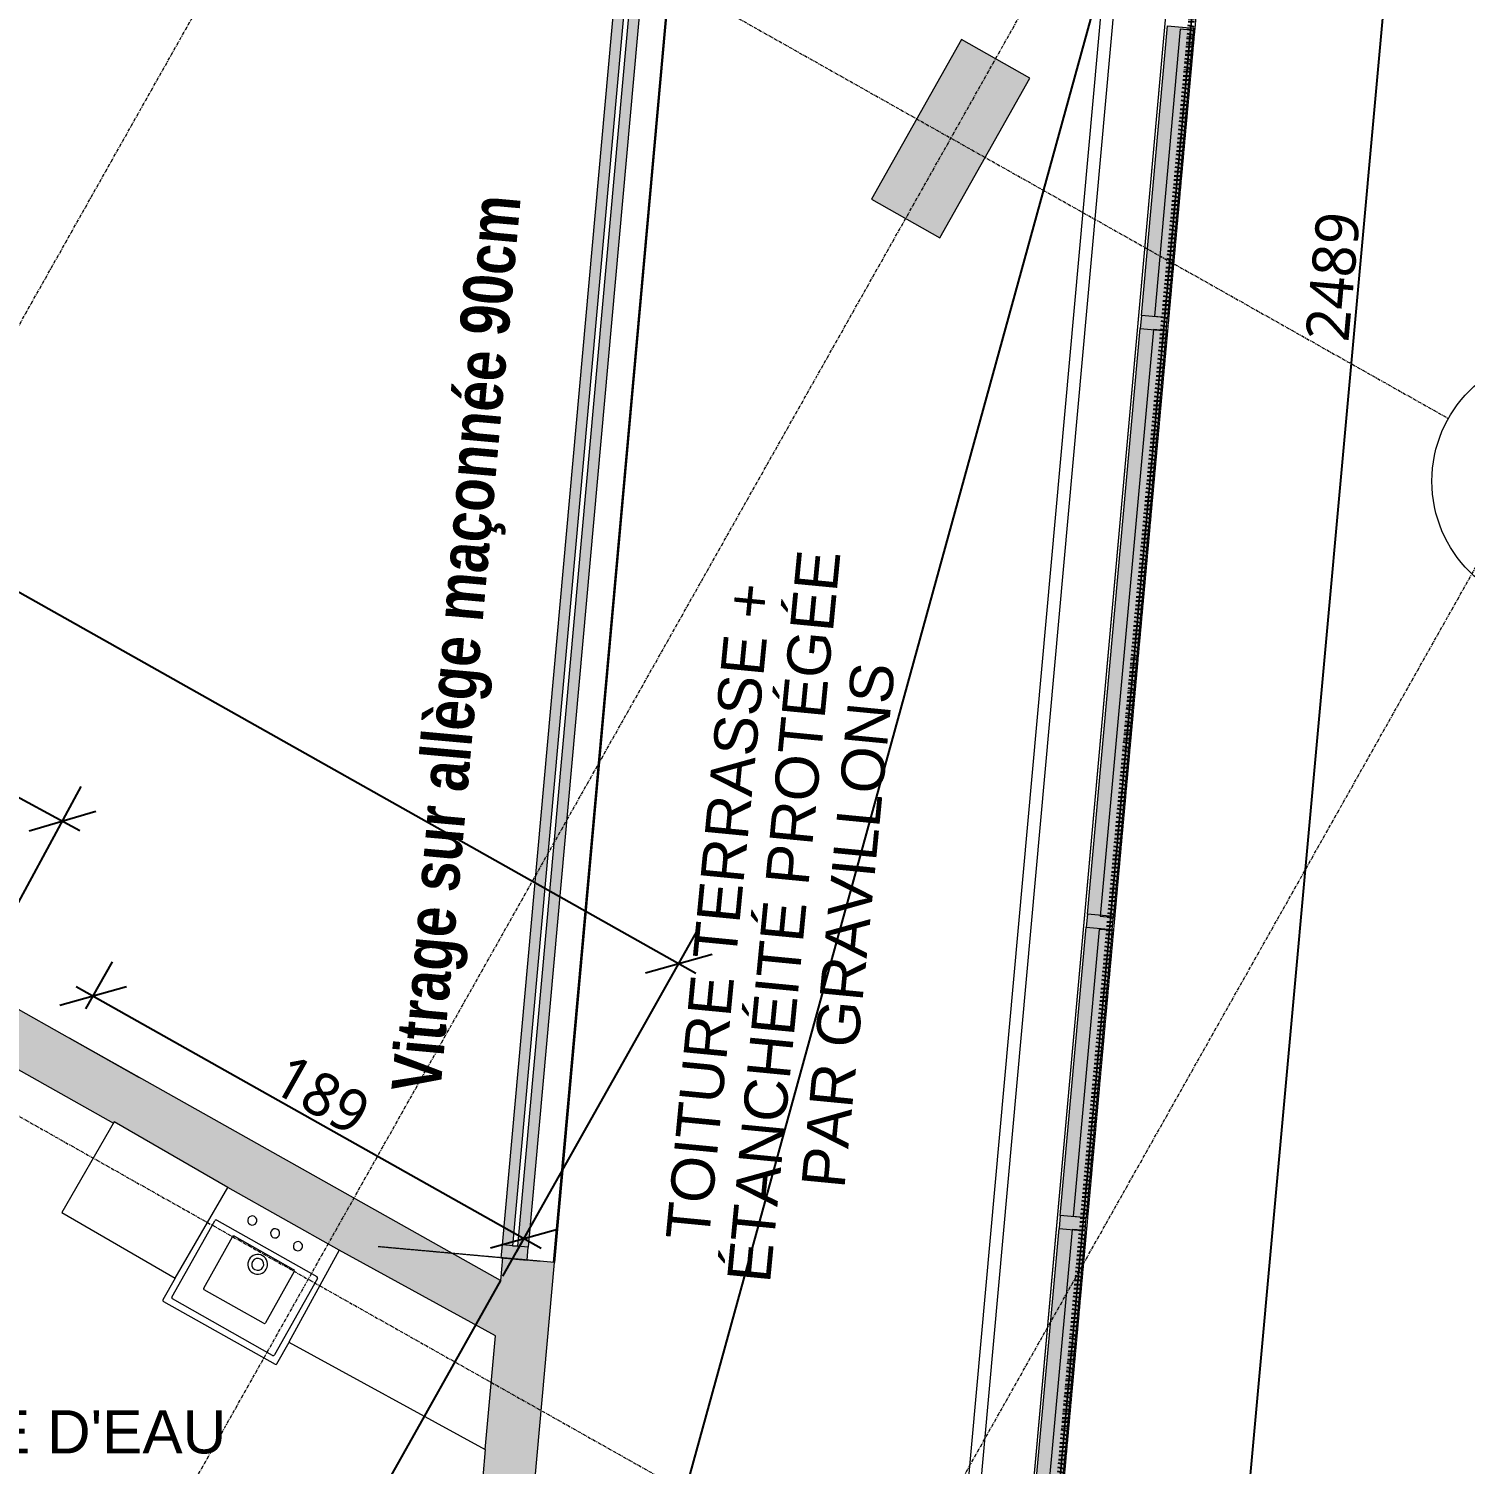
# Model space of a CAD drawing. Header units: millimetres. Extents: x 139864 to 546726, y 40253 to 3921401762.
# Drawn here: x 302324 to 307810, y 58917 to 64397 of the extents above; entities that cross this region are included whole.
import ezdxf

# ---------------------------------------------------------------- set-up
doc = ezdxf.new("R2010")
doc.units = ezdxf.units.MM
for name, pattern in [('Caché', [3, 2, -1]), ('Centre', [12.5, 2.5, -1.875, 6.25, -1.875]), ('Dash dot', [15.875, 6.35, -4.7625, 0, -4.7625]), ('Démoli', [2.812, 1.875, -0.937]), ('Ligne de quadrillage', [22.225, 12.7, -3.175, 3.175, -3.175]), ('Triple tiret', [21.25, 6.25, -1.875, 2.5, -1.875, 2.5, -1.875, 2.5, -1.875])]:
    doc.linetypes.add(name, pattern=pattern)
for name, color, linetype, lineweight in [('AS-20_AXES-ET-FILES', 12, 'Centre', 9), ('AS-22_MOYEN', 3, 'Continuous', 13), ('AS-23_FIN', 2, 'Continuous', 9), ('AS-24_TRES-FIN', 9, 'Continuous', 9), ('AS-25_PROJECTIONS', 12, 'Triple tiret', 9), ('AS-26_STRUCTURE-BETON', 6, 'Continuous', 13), ('AS-29_DEMOLITION', 5, 'Démoli', 13), ('AS-30_COTE-1', 1, 'Continuous', 5), ('AS-31_TXT-1', 32, 'Continuous', 5), ('AS-41_SANITAIRES', 9, 'Continuous', 9), ('AS-50_HACHURES-01', 9, 'Continuous', 13)]:
    doc.layers.add(name, color=color, linetype=linetype, lineweight=lineweight)
doc.styles.add('Arial', font='arial.ttf', dxfattribs={"height": 165})
doc.styles.add('Arial_B_1', font='arialbd.ttf', dxfattribs={"width": 0.8, "height": 187.5})
doc.styles.add('Trebuchet MS_2', font='trebuc.ttf', dxfattribs={"height": 165})
doc.dimstyles.new('Cotes_linéaires', dxfattribs={"dimscale": 304.8, "dimtxt": 170.1069, "dimasz": 0.615157, "dimexe": 0.492126, "dimexo": 0.0625, "dimgap": 0.049213, "dimtad": 1, "dimdec": 0, "dimlfac": 0.1, "dimzin": 0, "dimdsep": 46, "dimtxsty": 'Trebuchet MS_2', "dimblk1": 'OBLIQUE', "dimblk2": 'OBLIQUE', "dimsah": 1, "dimcen": 0.09, "dimdle": 0.246063, "dimazin": 0, "dimtfac": 1, "dimtdec": 4, "dimtix": 1, "dimtmove": 0, "dimatfit": 3, "dimfxl": 0, "dimtvp": 1, "dimtolj": 1, "dimtzin": 0, "dimarcsym": 0})
doc.dimstyles.get("Standard").update_dxf_attribs({"dimtxt": 0.18, "dimasz": 0.18, "dimexe": 0.18, "dimexo": 0.0625, "dimgap": 0.09, "dimtad": 0, "dimtih": 1, "dimtoh": 1, "dimdec": 4, "dimzin": 0, "dimdsep": 46, "dimtxsty": 'Standard', "dimcen": 0.09, "dimadec": 0, "dimazin": 0, "dimtfac": 1, "dimtdec": 4, "dimtofl": 0, "dimtmove": 0, "dimatfit": 3, "dimfxl": 0, "dimtolj": 1, "dimtzin": 0, "dimarcsym": 0})

# ---------------------------------------------------------------- blocks, each defined once
blk = doc.blocks.new('Meneau rectangulaire - 100 x 25mm-7810549-12_ Niveau 12 -  BAT BUREAUX')
at = {"layer": 'AS-23_FIN'}
blk.add_hatch(color=256, dxfattribs=at).paths.add_polyline_path([(561070.2, 56426.2), (561168.6, 57516.8), (561069, 57525.8), (560970.6, 56435.2)], flags=0)
for p, q in [((560970.6, 56435.2), (561069, 57525.8)), ((561069, 57525.8), (561168.6, 57516.8)), ((561168.6, 57516.8), (561070.2, 56426.2)), ((561070.2, 56426.2), (560970.6, 56435.2))]:
    blk.add_line(p, q, dxfattribs=at)
blk = doc.blocks.new('Meneau rectangulaire - 100 x 25mm-7811439-12_ Niveau 12 -  BAT BUREAUX')
at = {"layer": 'AS-23_FIN'}
blk.add_hatch(color=256, dxfattribs=at).paths.add_polyline_path([(561689.7, 63293.3), (561789.4, 64398.8), (561689.8, 64407.8), (561590.1, 63302.3), (561677.9, 63294.4)], flags=0)
for p, q in [((561590.1, 63302.3), (561689.8, 64407.8)), ((561689.8, 64407.8), (561789.4, 64398.8)), ((561789.4, 64398.8), (561689.7, 63293.3)), ((561689.7, 63293.3), (561590.1, 63302.3))]:
    blk.add_line(p, q, dxfattribs=at)
blk = doc.blocks.new('Modèles génériques 69 - Modèles génériques 66-3367882-12_ Niveau 12 -  BAT BUREAUX')
at = {"layer": 'AS-24_TRES-FIN'}
for p, q in [((561635.9, 63248.4), (561432.1, 61008.6)), ((561471.9, 61004.9), (561675.8, 63244.7)), ((561675.8, 63244.7), (561635.9, 63248.4)), ((561432.1, 61008.6), (561471.9, 61004.9)), ((561325.6, 59813.3), (561225.9, 58717.8)), ((561265.7, 58714.2), (561365.4, 59809.7)), ((561365.4, 59809.7), (561325.6, 59813.3))]:
    blk.add_line(p, q, dxfattribs=at)
blk = doc.blocks.new('Meneau rectangulaire - 100 x 25mm-7811452-12_ Niveau 12 -  BAT BUREAUX')
at = {"layer": 'AS-23_FIN'}
blk.add_hatch(color=256, dxfattribs=at).paths.add_polyline_path([(561173.1, 57566.6), (561272.3, 58667.1), (561172.7, 58676.1), (561073.5, 57575.6)], flags=0)
for p, q in [((561073.5, 57575.6), (561172.7, 58676.1)), ((561172.7, 58676.1), (561272.3, 58667.1)), ((561272.3, 58667.1), (561173.1, 57566.6)), ((561173.1, 57566.6), (561073.5, 57575.6))]:
    blk.add_line(p, q, dxfattribs=at)
blk = doc.blocks.new('Meneau rectangulaire - 100 x 25mm-7686781-12_ Niveau 12 -  BAT BUREAUX')
at = {"layer": 'AS-23_FIN'}
blk.add_hatch(color=256, dxfattribs=at).paths.add_polyline_path([(561483.5, 61007.6), (561685.2, 63243.5), (561585.6, 63252.5), (561383.9, 61016.6)], flags=0)
for p, q in [((561383.9, 61016.6), (561585.6, 63252.5)), ((561585.6, 63252.5), (561685.2, 63243.5)), ((561685.2, 63243.5), (561483.5, 61007.6)), ((561483.5, 61007.6), (561383.9, 61016.6))]:
    blk.add_line(p, q, dxfattribs=at)
blk = doc.blocks.new('Modèles génériques 70 - Modèles génériques 68-3390837-12_ Niveau 12 -  BAT BUREAUX')
at = {"layer": 'AS-24_TRES-FIN'}
for points in [[(561679.5, 63295.6), (561778.3, 64391.1), (561738.5, 64394.7), (561639.6, 63299.2), (561677.9, 63295.7)], [(561369.5, 59859.5), (561468.3, 60955.1), (561428.5, 60958.7), (561329.6, 59863.1)]]:
    blk.add_hatch(color=256, dxfattribs=at).paths.add_polyline_path(points, flags=0)
for p, q in [((561738.5, 64394.7), (561639.6, 63299.2)), ((561679.5, 63295.6), (561778.3, 64391.1)), ((561778.3, 64391.1), (561738.5, 64394.7)), ((561639.6, 63299.2), (561679.5, 63295.6)), ((561428.5, 60958.7), (561329.6, 59863.1)), ((561369.5, 59859.5), (561468.3, 60955.1)), ((561468.3, 60955.1), (561428.5, 60958.7)), ((561329.6, 59863.1), (561369.5, 59859.5))]:
    blk.add_line(p, q, dxfattribs=at)
blk = doc.blocks.new('Meneau rectangulaire - 100 x 25mm-10190632-12_ Niveau 12 -  BAT BUREAUX')
at = {"layer": 'AS-23_FIN'}
blk.add_hatch(color=256, dxfattribs=at).paths.add_polyline_path([(-25, -50), (-25, 50), (25, 50), (25, -50)], flags=0)
for p, q in [((-25, -50), (-25, 50)), ((-25, 50), (25, 50)), ((25, 50), (25, -50)), ((25, -50), (-25, -50))]:
    blk.add_line(p, q, dxfattribs=at)
blk = doc.blocks.new('Meneau rectangulaire - 100 x 25mm-10174661-12_ Niveau 12 -  BAT BUREAUX')
at = {"layer": 'AS-23_FIN'}
blk.add_hatch(color=256, dxfattribs=at).paths.add_polyline_path([(0, 50), (-50, 50), (-50, -50), (0, -50)], flags=0)
at = {"layer": 'AS-22_MOYEN'}
for p, q in [((0, 50), (-50, 50)), ((-50, 50), (-50, -50)), ((0, -50), (0, 50)), ((-50, -50), (0, -50))]:
    blk.add_line(p, q, dxfattribs=at)
blk = doc.blocks.new('Lavabo mural - 02 - 500mm x 500mm-2983581-12_ Niveau 12 -  BAT BUREAUX')
at = {"layer": 'AS-41_SANITAIRES'}
for p, q in [((-124.5, 595), (-124.5, 500)), ((369.5, 600), (-119.5, 600)), ((-99.5, 235), (-99.5, 570)), ((-94.5, 575), (344.5, 575)), ((349.5, 570), (349.5, 235)), ((374.5, 500), (374.5, 595)), ((-9.5, 255), (-9.5, 480)), ((-4.5, 485), (255.5, 485)), ((260.5, 480), (260.5, 255)), ((344.5, 230), (-94.5, 230)), ((-1, 250), (-4.5, 250)), ((255.5, 250), (-1, 250)), ((-119.4, 100), (369.4, 100))]:
    blk.add_line(p, q, dxfattribs=at)
for centre, radius, start, end in [((-119.5, 595), 5, 90, 180), ((-94.5, 570), 5, 90, 180), ((344.5, 570), 5, 0, 90), ((369.5, 595), 5, 0, 90), ((-4.5, 480), 5, 90, 180), ((255.5, 480), 5, 0, 90), ((125.5, 300), 37.5, 0, 180), ((125.5, 300), 37.5, 180, 0), ((125.5, 300), 23, 0, 180), ((125.5, 300), 23, 180, 0), ((-94.5, 235), 5, 180, 270), ((-4.5, 255), 5, 180, 270), ((255.5, 255), 5, 270, 0), ((344.5, 235), 5, 270, 0), ((25.5, 164.4), 17.5, 0, 180), ((125.5, 164.4), 17.5, 0, 180), ((225.5, 164.4), 17.5, 0, 180), ((25.5, 164.4), 17.5, 180, 0), ((125.5, 164.4), 17.5, 180, 0), ((225.5, 164.4), 17.5, 180, 0)]:
    blk.add_arc(centre, radius, start, end, dxfattribs=at)
blk = doc.blocks.new('Type de traverse haute - Traverse haute_Interne_-10193817-12_ Niveau 12 -  BAT BUREAUX')
at = {"layer": 'AS-24_TRES-FIN'}
for p, q in [((562500.5, 75735.5), (560323.7, 51606.2)), ((561649.5, 66836.2), (560907.9, 58616.6))]:
    blk.add_line(p, q, dxfattribs=at)
blk = doc.blocks.new('Quadrillage - Extrémité de la ligne de quadrillage - Cercle-4360-12_ Niveau 12 -  BAT BUREAUX')
at = {"layer": 'AS-20_AXES-ET-FILES', "linetype": 'Continuous', "lineweight": 5}
blk.add_circle((0, 0), 6.5, dxfattribs=at)
blk = doc.blocks.new('_Oblique')
at = {"color": 0, "linetype": 'ByBlock', "lineweight": -2}
blk.add_line((-0.5, -0.5), (0.5, 0.5), dxfattribs=at)
blk = doc.blocks.new('DIMBLOCK1-12_ Niveau 12 -  BAT BUREAUX')
at = {"layer": 'AS-30_COTE-1', "color": 0, "lineweight": -2, "transparency": 16777216}
for p, q in [((290778.7, 60354.4), (290879.9, 60533.8)), ((305908.5, 51882.1), (290740.8, 60440)), ((305815.7, 51870.2), (305916.9, 52049.6))]:
    blk.add_line(p, q, dxfattribs=at)
at = {"layer": 'Defpoints', "color": 0, "transparency": 16777216}
for p in [(290806.2, 60403.2), (290769.3, 60337.8), (305806.4, 51853.6)]:
    blk.add_point(p, dxfattribs=at)
at = {"layer": 'AS-30_COTE-1', "color": 0, "lineweight": -2, "transparency": 16777216, "xscale": 187.5, "yscale": 187.5, "zscale": 187.5}
for p, rotation in [((290806.2, 60403.2), 150.5674487815451), ((305843.2, 51918.9), 330.5674487815451)]:
    blk.add_blockref('_Oblique', p, dxfattribs=dict(at, rotation=rotation))
at = {"layer": 'AS-30_COTE-1', "color": 0, "transparency": 16777216, "insert": (298372.8, 56246.3), "char_height": 165, "width": 581.247, "attachment_point": 5, "rotation": 330.5674, "style": 'Trebuchet MS_2'}
blk.add_mtext('\\A1;1727', dxfattribs=at)
blk = doc.blocks.new('DIMBLOCK22-12_ Niveau 12 -  BAT BUREAUX')
at = {"layer": 'AS-30_COTE-1', "color": 0, "lineweight": -2, "transparency": 16777216}
for p, q in [((308538.3, 75909.8), (306268.9, 50973)), ((308475.8, 75840.2), (308680.9, 75821.5)), ((306219.9, 51052.8), (306425, 51034.1))]:
    blk.add_line(p, q, dxfattribs=at)
at = {"layer": 'Defpoints', "color": 0, "transparency": 16777216}
for p in [(308456.8, 75841.9), (306201, 51054.5), (306275.7, 51047.7)]:
    blk.add_point(p, dxfattribs=at)
at = {"layer": 'AS-30_COTE-1', "color": 0, "lineweight": -2, "transparency": 16777216, "xscale": 187.5, "yscale": 187.5, "zscale": 187.5}
for p, rotation in [((308531.5, 75835.1), 84.80001694211576), ((306275.7, 51047.7), 264.8000169421158)]:
    blk.add_blockref('_Oblique', p, dxfattribs=dict(at, rotation=rotation))
at = {"layer": 'AS-30_COTE-1', "color": 0, "transparency": 16777216, "insert": (307304.8, 63450.4), "char_height": 165, "width": 581.247, "attachment_point": 5, "rotation": 84.8, "style": 'Trebuchet MS_2'}
blk.add_mtext('\\A1;2489', dxfattribs=at)
blk = doc.blocks.new('DIMBLOCK127-12_ Niveau 12 -  BAT BUREAUX')
at = {"layer": 'AS-30_COTE-1', "color": 0, "lineweight": -2, "transparency": 16777216}
for p, q in [((302543, 60654.8), (302644, 60834.3)), ((302505.1, 60740.4), (304281.1, 59741.3)), ((304188.3, 59729.3), (304289.3, 59908.8))]:
    blk.add_line(p, q, dxfattribs=at)
at = {"layer": 'Defpoints', "color": 0, "transparency": 16777216}
for p in [(302533.7, 60638.2), (304215.7, 59778.1), (304179, 59712.7)]:
    blk.add_point(p, dxfattribs=at)
at = {"layer": 'AS-30_COTE-1', "color": 0, "lineweight": -2, "transparency": 16777216, "xscale": 187.5, "yscale": 187.5, "zscale": 187.5}
for p, rotation in [((302570.4, 60703.6), 150.6418311576211), ((304215.7, 59778.1), 330.6418311576211)]:
    blk.add_blockref('_Oblique', p, dxfattribs=dict(at, rotation=rotation))
at = {"layer": 'AS-30_COTE-1', "color": 0, "transparency": 16777216, "insert": (303441.7, 60327.3), "char_height": 165, "width": 435.935, "attachment_point": 5, "rotation": 330.6418, "style": 'Trebuchet MS_2'}
blk.add_mtext('\\A1;189', dxfattribs=at)
blk = doc.blocks.new('*D380')
at = {"color": 0, "lineweight": -2, "transparency": 16777216}
for p, q in [((296593.6, 63854.3), (292199.3, 56042.5)), ((304125.4, 59617.5), (299731.1, 51805.7)), ((292199.5, 56042.5), (295965, 53924.4)), ((299731, 51805.9), (295965.6, 53924))]:
    blk.add_line(p, q, dxfattribs=at)
at = {"color": 0, "transparency": 16777216}
for points in [[(292199.6, 56042.6), (292199.5, 56042.5), (292199.4, 56042.6)], [(299731.1, 51805.9), (299731, 51805.9), (299731.2, 51805.8)]]:
    blk.add_solid(points, dxfattribs=at)
at = {"layer": 'Defpoints', "color": 0, "transparency": 16777216}
for p in [(296593.6, 63854.3), (304125.4, 59617.5), (299731.2, 51805.8)]:
    blk.add_point(p, dxfattribs=at)
at = {"color": 0, "transparency": 16777216, "insert": (295965.3, 53924.2), "char_height": 0.18, "attachment_point": 5}
blk.add_mtext('\\A1;8641.6762', dxfattribs=at)
blk = doc.blocks.new('*D381')
at = {"layer": 'AS-30_COTE-1', "color": 0, "lineweight": -2, "transparency": 16777216}
for p, q in [((296603, 63870.9), (297348.4, 65196.1)), ((297209.5, 65102.2), (304872, 60791.8)), ((304134.8, 59634.1), (304880.2, 60959.3))]:
    blk.add_line(p, q, dxfattribs=at)
at = {"layer": 'Defpoints', "color": 0, "transparency": 16777216}
for p in [(296593.6, 63854.3), (304806.7, 60828.6), (304125.4, 59617.5)]:
    blk.add_point(p, dxfattribs=at)
at = {"layer": 'AS-30_COTE-1', "color": 0, "lineweight": -2, "transparency": 16777216, "xscale": 187.5, "yscale": 187.5, "zscale": 187.5}
for p, rotation in [((297274.9, 65065.4), 150.6414069640504), ((304806.7, 60828.6), 330.6414069640504)]:
    blk.add_blockref('_Oblique', p, dxfattribs=dict(at, rotation=rotation))
at = {"layer": 'AS-30_COTE-1', "color": 0, "transparency": 16777216, "insert": (301089.4, 63033.5), "char_height": 165, "attachment_point": 5, "rotation": 330.6414, "style": 'Trebuchet MS_2'}
blk.add_mtext('\\A1;864', dxfattribs=at)
blk = doc.blocks.new('*D383')
at = {"layer": 'AS-30_COTE-1', "color": 0, "lineweight": -2, "transparency": 16777216}
for p, q in [((301303.1, 61223), (301697.8, 61951.7)), ((301560.4, 61855.6), (302519, 61336.3)), ((302129.7, 60775.3), (302524.5, 61503.9))]:
    blk.add_line(p, q, dxfattribs=at)
at = {"layer": 'Defpoints', "color": 0, "transparency": 16777216}
for p in [(302453, 61372.1), (301294, 61206.3), (302120.7, 60758.5)]:
    blk.add_point(p, dxfattribs=at)
at = {"layer": 'AS-30_COTE-1', "color": 0, "lineweight": -2, "transparency": 16777216, "xscale": 187.5, "yscale": 187.5, "zscale": 187.5}
for p, rotation in [((301626.4, 61819.8), 151.5560479181458), ((302453, 61372.1), 331.5560479181458)]:
    blk.add_blockref('_Oblique', p, dxfattribs=dict(at, rotation=rotation))
at = {"layer": 'AS-30_COTE-1', "color": 0, "transparency": 16777216, "insert": (302087, 61683.2), "char_height": 165, "attachment_point": 5, "rotation": 331.556, "style": 'Trebuchet MS_2'}
blk.add_mtext('\\A1;94', dxfattribs=at)

msp = doc.modelspace()

# ---------------------------------------------------------------- hatches: boundary and pattern name
h = msp.add_hatch()
h.set_pattern_fill('ANGLE', color=256)
h.set_pattern_definition([(0, (-255016.8414, 0), (0, 6.985), [5.08, -1.905]), (90, (-255016.8414, 0), (-6.985, 4e-16), [5.08, -1.905])])
h.paths.add_polyline_path([(302176.00251, 60714.09768), (302179.22596, 60719.82815), (302146.81442, 60743.79671), (302120.66726, 60758.50474), (302113.31324, 60745.43116), (302126.38682, 60738.07715), (302030.01254, 60566.74799), (302648.3864, 60218.9068), (302651.18703, 60223.75764), (303084.19973, 59973.75764), (303467.99708, 59757.86797), (303566.16219, 59932.11959), (302480.12211, 60543.0275)])
at = {"layer": 'AS-23_FIN'}
h = msp.add_hatch(color=256, dxfattribs=at)
h.paths.add_polyline_path([(305168.71211, 70131.5433), (305128.87204, 70135.11666), (304191.92643, 59749.2009), (304231.76465, 59745.60697)])
h.paths.add_polyline_path([(305108.952, 70136.90334), (305069.11193, 70140.47669), (304132.1691, 59754.59179), (304172.00732, 59750.99786)])
at = {"layer": 'AS-24_TRES-FIN'}
msp.add_hatch(color=256, dxfattribs=at).paths.add_polyline_path([(305803.95485, 63598.78898), (306147.53266, 64208.66953), (305886.15528, 64355.91716), (305542.57747, 63746.03661)], flags=0)
at = {"layer": 'AS-50_HACHURES-01'}
h = msp.add_hatch(color=256, dxfattribs=at)
h.paths.add_polyline_path([(304106.58073, 59407.39788), (304125.42778, 59617.52736), (302480.12211, 60543.0275), (302382.0686, 60368.7131), (302648.3864, 60218.9068), (302651.18703, 60223.75764), (303087.51829, 59971.89092), (303522.74011, 59727.2577), (303711.3714, 59623.91517)], flags=0)
h.paths.add_polyline_path([(300072.40284, 61667.92213), (300170.45635, 61842.23653), (297595.7811, 63290.51593), (297497.72759, 63116.20153), (298716.04525, 62430.88622)], flags=0)
h.paths.add_polyline_path([(296713.3128, 63557.44233), (296811.36631, 63731.75673), (296680.63051, 63805.29686), (296582.577, 63630.98246)], flags=0)
h = msp.add_hatch(color=256, dxfattribs=at)
h.paths.add_polyline_path([(303937.96157, 55288.63736), (304114.47466, 57256.61733), (303915.27432, 57274.48411), (303746.81696, 55396.31917), (303850.69722, 55337.79796)], flags=0)
h.paths.add_polyline_path([(304168.075, 57854.21825), (304203.80856, 58252.61894), (304004.60821, 58270.48572), (303968.87465, 57872.08503)], flags=0)
h.paths.add_polyline_path([(304257.40889, 58850.21986), (304332.4059, 59686.37661), (304133.20556, 59704.24339), (304058.20855, 58868.08664), (304106.58073, 58863.74802)], flags=0)

# ---------------------------------------------------------------- linework, layer by layer
msp.add_line((306505.43765, 64892.23756), (303461.949, 53844.47671))
at = {"layer": 'AS-20_AXES-ET-FILES', "linetype": 'Ligne de quadrillage', "lineweight": 5}
for p, q in [((296770.17948, 53471.46454), (309130.73434, 75412.52672)), ((287742.93649, 74177.4809), (307745.64984, 62908.89994)), ((299166.1388, 52121.69459), (311235.99311, 73546.73796)), ((301387.84654, 50870.08972), (313457.70085, 72295.13309)), ((285288.80929, 69821.19123), (308206.4992, 56910.45058))]:
    msp.add_line(p, q, dxfattribs=at)
at = {"layer": 'AS-23_FIN'}
for p, q in [((305069.11193, 70140.47669), (304132.1691, 59754.59179)), ((305168.71211, 70131.5433), (304231.76465, 59745.60697))]:
    msp.add_line(p, q, dxfattribs=at)
at = {"layer": 'AS-24_TRES-FIN', "linetype": 'Dash dot', "lineweight": 200}
msp.add_line((304995.75963, 44818.69606), (308287.62238, 81308.55087), dxfattribs=at)
at = {"layer": 'AS-24_TRES-FIN'}
for p, q in [((305563.54555, 51112.52643), (307799.85411, 75901.70544)), ((307694.45047, 75846.30829), (305477.40073, 51270.61082)), ((302651.18703, 60223.75764), (302451.18703, 59877.34748)), ((303084.19973, 59973.75764), (302651.18703, 60223.75764)), ((302884.19973, 59627.34748), (303084.19973, 59973.75764)), ((302451.18703, 59877.34748), (302884.19973, 59627.34748)), ((303510.23862, 59734.1067), (303318.04919, 59383.30302)), ((304106.58073, 59407.39788), (303510.23862, 59734.1067)), ((303318.04919, 59383.30302), (304067.5884, 58972.66446)), ((304067.5884, 58972.66446), (304106.58073, 59407.39788))]:
    msp.add_line(p, q, dxfattribs=at)
at = {"layer": 'AS-24_TRES-FIN', "lineweight": 13}
for p, q in [((307694.45047, 75846.30829), (305478.2391, 51279.90403)), ((305268.31228, 70122.60991), (304326.87215, 59686.87295)), ((305268.45683, 70122.59695), (304332.4059, 59686.37661)), ((304232.80573, 59695.31), (304227.27224, 59695.8092))]:
    msp.add_line(p, q, dxfattribs=at)
at = {"layer": 'AS-25_PROJECTIONS', "linetype": 'Caché'}
for p, q in [((305575.88685, 51067.66839), (307899.32257, 76822.64021)), ((304276.83819, 59691.48868), (303659.31712, 59746.8757))]:
    msp.add_line(p, q, dxfattribs=at)
at = {"layer": 'AS-26_STRUCTURE-BETON'}
for p, q in [((305108.952, 70136.90334), (304172.00732, 59750.99786)), ((304191.92643, 59749.2009), (305128.87204, 70135.11666)), ((302128.06605, 60741.06239), (302746.43991, 60393.2212)), ((302030.01254, 60566.74799), (302648.3864, 60218.9068)), ((304125.42778, 59617.52736), (302480.12211, 60543.0275)), ((304172.00732, 59750.99786), (304191.92643, 59749.2009)), ((304133.20556, 59704.24339), (304125.42778, 59617.52736)), ((304332.4059, 59686.37661), (304133.20556, 59704.24339)), ((304257.40889, 58850.21986), (304332.4059, 59686.37661)), ((304067.5884, 58972.66446), (304058.20855, 58868.08664))]:
    msp.add_line(p, q, dxfattribs=at)
at = {"layer": 'AS-26_STRUCTURE-BETON', "lineweight": 9}
for p, q in [((305886.15528, 64355.91716), (305542.57747, 63746.03661)), ((306147.53266, 64208.66953), (305886.15528, 64355.91716)), ((305803.95485, 63598.78898), (306147.53266, 64208.66953)), ((305542.57747, 63746.03661), (305803.95485, 63598.78898))]:
    msp.add_line(p, q, dxfattribs=at)
at = {"layer": 'AS-29_DEMOLITION'}
msp.add_line((307799.85411, 75901.70544), (305563.09723, 51107.5569), dxfattribs=at)

# ---------------------------------------------------------------- block references
at = {"layer": 'AS-20_AXES-ET-FILES', "linetype": 'Continuous', "lineweight": 5, "xscale": 74.99999999999996, "yscale": 74.99999999999996, "zscale": 74.99999999999996, "rotation": 240.6051502309836}
msp.add_blockref('Quadrillage - Extrémité de la ligne de quadrillage - Cercle-4360-12_ Niveau 12 -  BAT BUREAUX', (308170.38808, 62669.62253), dxfattribs=at)
at = {"layer": 'AS-23_FIN'}
for name, p in [('Meneau rectangulaire - 100 x 25mm-7811439-12_ Niveau 12 -  BAT BUREAUX', (-255016.84136, 0)), ('Meneau rectangulaire - 100 x 25mm-7686781-12_ Niveau 12 -  BAT BUREAUX', (-255016.84136, 0)), ('Meneau rectangulaire - 100 x 25mm-7811452-12_ Niveau 12 -  BAT BUREAUX', (-254810.19044, 2290.69758)), ('Meneau rectangulaire - 100 x 25mm-7810549-12_ Niveau 12 -  BAT BUREAUX', (-254810.19044, 2290.69758))]:
    msp.add_blockref(name, p, dxfattribs=at)
at = {"layer": 'AS-23_FIN', "extrusion": (0, 0, -1), "rotation": 95.15487568311293}
for p in [(-306620.7957, 63272.90491), (-306414.59402, 60987.18711), (-306310.81932, 59836.85854)]:
    msp.add_blockref('Meneau rectangulaire - 100 x 25mm-10190632-12_ Niveau 12 -  BAT BUREAUX', p, dxfattribs=at)
at = {"layer": 'AS-23_FIN', "rotation": 264.8451243168868}
msp.add_blockref('Meneau rectangulaire - 100 x 25mm-10174661-12_ Niveau 12 -  BAT BUREAUX', (304177.47447, 59700.30161), dxfattribs=at)
at = {"layer": 'AS-24_TRES-FIN'}
for name in ['Type de traverse haute - Traverse haute_Interne_-10193817-12_ Niveau 12 -  BAT BUREAUX', 'Modèles génériques 70 - Modèles génériques 68-3390837-12_ Niveau 12 -  BAT BUREAUX', 'Modèles génériques 69 - Modèles génériques 66-3367882-12_ Niveau 12 -  BAT BUREAUX']:
    msp.add_blockref(name, (-255016.84136, 0), dxfattribs=at)
at = {"layer": 'AS-41_SANITAIRES', "rotation": 150.6418311576962}
msp.add_blockref('Lavabo mural - 02 - 500mm x 500mm-2983581-12_ Niveau 12 -  BAT BUREAUX', (303455.19243, 59879.80592), dxfattribs=at)

# ---------------------------------------------------------------- texts
at = {"layer": 'AS-31_TXT-1', "color": 7, "attachment_point": 1}
for s, insert, char_height, width, rotation, style in [('Vitrage sur allège maçonnée 90cm', (303709.00445, 60347.98467), 187.5, 4290.6315, 84.863131, 'Arial_B_1'), ('ÉTANCHÉITÉ PROTÉGÉE ', (304990.48683, 59620.51986), 165, 3367.0875, 84.48031119, 'Arial'), ('TOITURE TERRASSE + ', (304756.95119, 59782.64111), 165, 3030.37875, 84.48031119, 'Arial'), ('PAR GRAVILLONS', (305274.60373, 59981.81968), 165, 2350.9485937, 84.48031119, 'Arial')]:
    msp.add_mtext(s, dxfattribs=dict(at, insert=insert, char_height=char_height, width=width, rotation=rotation, style=style))
at = {"layer": 'AS-31_TXT-1', "color": 7, "insert": (301612.72712, 59123.05471), "char_height": 165, "width": 1719.6196875, "attachment_point": 1, "style": 'Arial'}
msp.add_mtext("SALLE D'EAU", dxfattribs=at)

# ---------------------------------------------------------------- dimensions: what is measured, and where the dimension line sits
dim = msp.add_aligned_dim(p1=(296593.6163, 63854.31659), p2=(304125.42778, 59617.52736), distance=-8962.80093, dimstyle='Standard')
dim.commit()
dim.dimension.update_dxf_attribs({"geometry": '*D380', "text_midpoint": (295965.29369, 53924.22833)})
at = {"layer": 'AS-30_COTE-1'}
for base, p1, p2, angle, override, picture, middle in [((306275.65967, 51047.71918), (308456.79134, 75841.91967), (306200.96834, 51054.5166), 84.80001694, {"dimpost": '<>', "dimfxl": 24889.839056}, 'DIMBLOCK22-12_ Niveau 12 -  BAT BUREAUX', (307304.75731, 63450.41345)), ((304215.74595, 59778.09028), (302533.67021, 60638.22252), (304178.97588, 59712.72238), 330.64183116, {"dimpost": '<>', "dimfxl": 1887.745018}, 'DIMBLOCK127-12_ Niveau 12 -  BAT BUREAUX', (303441.73855, 60327.31966)), ((290806.15107, 60403.15304), (305806.35112, 51853.62899), (290769.29617, 60337.83293), 330.56744878, {"dimpost": '<>', "dimfxl": 17265.420299}, 'DIMBLOCK1-12_ Niveau 12 -  BAT BUREAUX', (298372.75371, 56246.25752))]:
    dim = msp.add_linear_dim(base=base, p1=p1, p2=p2, angle=angle, dimstyle='Cotes_linéaires', override=override, dxfattribs=at)
    dim.commit()
    dim.dimension.update_dxf_attribs({"geometry": picture, "text_midpoint": middle})
for p1, p2, distance, picture, middle in [((296593.6163, 63854.31659), (304125.42778, 59617.52736), 1389.52213, '*D381', (301089.4147, 63033.46445)), ((301294.03558, 61206.28266), (302120.66726, 60758.50474), 697.7801, '*D383', (302086.96271, 61683.18466))]:
    dim = msp.add_aligned_dim(p1=p1, p2=p2, distance=distance, dimstyle='Cotes_linéaires', override={"dimpost": '<>', "dimfxl": 900}, dxfattribs=at)
    dim.commit()
    dim.dimension.update_dxf_attribs({"geometry": picture, "text_midpoint": middle})

doc.saveas('drawing.dxf')
